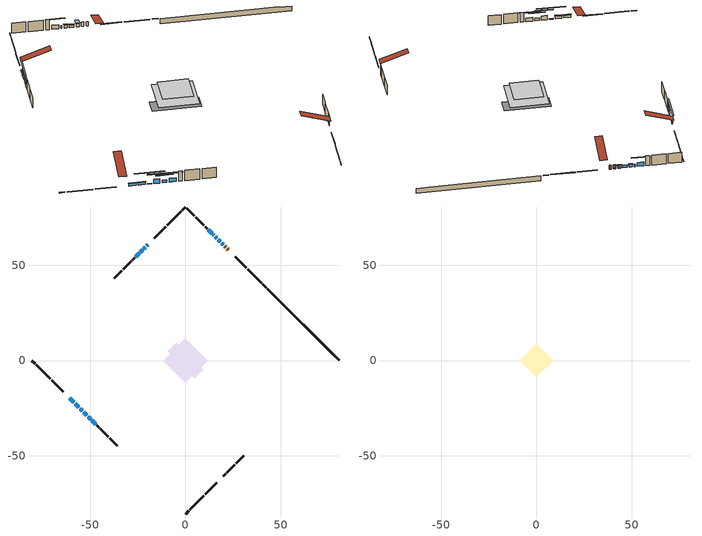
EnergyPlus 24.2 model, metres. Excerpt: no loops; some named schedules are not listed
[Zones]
conditioned space
 floor outside (Floor1 construction): -3.34,0 0,3.34 3.34,0 0,-3.34 z0.22
 floor adiabatic (AdiabaticFloorConstruction): -11.69,0 0,11.69 11.69,0 0,-11.69 z2.66
 floor foundation (Slab1 construction): -9.38,4.78 -4.78,9.38 9.38,-4.78 4.78,-9.38 z-2.16
 wall outside (RimJoist1 construction): 0,-80.46 1.68,-78.78 / -80.46,0 -78.78,-1.68 / 0,80.46 -1.68,78.78 / 42.3,38.16 40.62,39.84 z0.22:0.52
 wall outside (RimJoist2 construction): 2.34,-78.12 9.67,-70.79 / -78.12,-2.34 -70.79,-9.67 / -2.34,78.12 -9.67,70.79 / 39.96,40.49 32.63,47.83 z0.22:0.52
 wall outside (RimJoist3 construction): 10.33,-70.13 16.34,-64.12 / -70.13,-10.33 -64.12,-16.34 / -10.33,70.13 -16.34,64.12 / 31.97,48.49 25.96,54.49 z0.22:0.52
 wall outside (AdiabaticWallConstruction 1): 22.4,58.05 21.83,58.63 / 21.17,59.28 20.44,60.01 z0.22:2.25
 wall outside (AdiabaticWallConstruction): 19.79,60.67 19,61.46 z0.22:1.85; 18.34,62.11 17.05,63.41 / -20.98,59.47 -21.85,58.61 / -60.56,-19.89 -58.51,-21.94 / -57.86,-22.6 -55.92,-24.54 / 14.87,65.58 14.62,65.84 / -51.07,-29.38 -49.78,-30.68 z0.22:1.44; 16.39,64.06 15.53,64.93 z0.22:1.69; -19.89,60.56 -20.33,60.13 z0.22:1.14; -22.5,57.95 -23.65,56.8 / -55.26,-25.2 -54.11,-26.35 z0.22:0.53; 13.96,66.49 12.02,68.43 z0.22:2.2; -24.31,56.15 -26.03,54.42 / -49.12,-31.33 -47.07,-33.38 z0.22:2.05; -53.45,-27 -51.73,-28.73 z0.22:2.3
 wall outside (Wall1 construction): 19.9,-60.56 20.99,-59.47 / -46.42,-34.04 -45.33,-35.13 / -26.69,53.76 -27.78,52.67 / 11.37,69.09 10.28,70.18 z0.22:5.1
 wall outside (Wall2 construction): 21.64,-58.81 25.94,-54.52 / -44.67,-35.79 -40.37,-40.08 / -28.44,52.02 -32.73,47.72 / 9.62,70.84 5.32,75.13 z0.22:5.1
 wall outside (Wall3 construction): 26.59,-53.86 30.6,-49.85 / -39.72,-40.74 -35.71,-44.75 / -33.39,47.06 -37.4,43.06 / 4.67,75.79 0.66,79.8 z0.22:5.1
 wall foundation (FoundationWall1 construction): 42.95,37.5,-2.16 42.95,37.5,0.22 76.71,3.75,0.22 76.71,3.75,0.03 80.46,0,0.03 80.46,0,-2.16
 window (WindowConstruction 11): 19.79,60.67 19,61.46 z0.22:1.84
 window (WindowConstruction 5): 18.34,62.11 17.05,63.41 z0.22:1.44
 window (WindowConstruction 6): 16.39,64.06 15.53,64.93 z0.22:1.69
 window (WindowConstruction 7): -19.9,60.56 -20.33,60.13 z0.22:1.13
 window (WindowConstruction 8): -20.98,59.47 -21.85,58.61 z0.22:1.44
 window (WindowConstruction 9): -60.56,-19.9 -58.51,-21.94 z0.22:1.44
 window (WindowConstruction 10): -57.86,-22.6 -55.92,-24.54 z0.22:1.44
 window (WindowConstruction 13): -22.5,57.95 -23.65,56.8 z0.22:0.52
 window (WindowConstruction 14): -55.26,-25.2 -54.11,-26.35 z0.22:0.52
 window (WindowConstruction 12): 14.87,65.58 14.62,65.84 z0.22:1.44
 window (WindowConstruction): 13.96,66.49 12.02,68.43 z0.22:2.2
 window (WindowConstruction 1): -24.31,56.15 -26.03,54.42 z0.22:2.05
 window (WindowConstruction 2): -53.45,-27 -51.73,-28.73 z0.22:2.3
 window (WindowConstruction 3): -51.07,-29.39 -49.78,-30.68 z0.22:1.44
 window (WindowConstruction 4): -49.12,-31.34 -47.07,-33.38 z0.22:2.05
 door (Door): 22.4,58.05 21.83,58.62 z0.22:2.25
 door (Door 1): 21.17,59.28 20.44,60.01 z0.22:2.25
 ceiling adiabatic (AdiabaticFloorConstruction): 0,-11.69 11.69,0 0,11.69 -11.69,0 z2.66
attic - vented
 floor to conditioned space (Floor2 construction Reversed): -8.75,0 0,8.75 8.75,0 0,-8.75 z5.1
 roof outside (Roof1 construction): 19.24,-61.22,5.1 10.72,-52.7,9.11 8.47,-54.94,9.11 16.99,-63.46,5.1; -61.22,-19.24,5.1 -52.7,-10.72,9.11 -54.94,-8.47,9.11 -63.46,-16.99,5.1; -19.24,61.22,5.1 -10.72,52.7,9.11 -8.47,54.94,9.11 -16.99,63.46,5.1; 23.06,57.4,5.1 14.54,48.87,9.11 16.78,46.63,9.11 25.3,55.15,5.1
shading: 18.79,61.67 20,60.46 21.29,61.75 20.08,62.96 z2.14; 16.91,63.55 18.48,61.97 18.78,62.26 17.2,63.84 z1.64; 15.39,65.07 16.53,63.92 16.83,64.21 15.68,65.36 z1.89; -20.47,59.99 -19.75,60.7 -20.04,60.99 -20.76,60.28 z1.34; -21.99,58.47 -20.84,59.61 -21.13,59.91 -22.28,58.76 z1.64; -58.37,-22.08 -60.7,-19.75 -60.99,-20.04 -58.66,-22.38 z1.64; -55.77,-24.68 -58,-22.46 -58.29,-22.75 -56.06,-24.97 z1.64; -27.46,53 -18.7,61.76 -18.99,62.05 -27.75,53.29 z5.9; -50.3,-30.15 -59.06,-21.39 -59.35,-21.68 -50.6,-30.44 z5.9; 10.16,70.3 15.83,64.63 16.12,64.92 10.45,70.59 z4.84; -27.9,52.55 -22.44,58.01 -22.73,58.3 -28.19,52.85 z4.69; -49.86,-30.59 -55.32,-25.14 -55.61,-25.43 -50.15,-30.89 z4.94; -47.91,-32.54 -52.94,-27.52 -53.23,-27.81 -48.2,-32.84 z4.08; -45.21,-35.25 -50.99,-29.47 -51.28,-29.76 -45.5,-35.54 z4.69
[Building]
Building 1: Terrain=Suburbs
[Site:Location]
Toronto City Centre_ON: Latitude {deg}=43.63; Longitude {deg}=-79.39; Time Zone {hr}=-5; Elevation {m}=77; Keep Site Location Information=Yes
[Site:GroundTemperature:Shallow]
5.01852, 3.26908, 3.12898, 3.95918, 7.29196, 10.6092, 13.4851, 15.3069, 15.4617, 13.9799, 11.1774, 7.9619
[Site:WaterMainsTemperature]
Calculation Method=Schedule; Temperature Schedule=mains temperature schedule
[Material] Roughness=Rough; Thermal Absorptance=0.9
Name | Thickness {m} | Conductivity {W/m-K} | Density {kg/m3} | Specific Heat {J/kg-K} | Solar Absorptance | Visible Absorptance
asphalt or fiberglass shingles | 0.00635 | 0.162714 | 1121.4 | 1465.45 | 0.4 | 0.4
ceiling loosefill ins | 0.338667 | 0.0480833 | 16.02 | 1046.75 | 0.7 | 0.7
ceiling stud and cavity | 0.1397 | 0.117886 | 65.682 | 1177.47 | 0.7 | 0.7
concrete 4.0 in. | 0.1016 | 1.803125 | 2242.8 | 837.4 | 0.7 | 0.7
concrete 8.0 in. | 0.2032 | 1.803125 | 2242.8 | 837.4 | 0.7 | 0.7
door material | 0.04445 | 0.053851 | 512.64 | 1214.23 | 0.7 | 0.7
exterior vertical ins | 0.0460229 | 0.029427 | 32.04 | 1214.23 | 0.7 | 0.7
floor covering | 0.0127 | 0.0433444 | 54.468 | 1339.84 | 0.6 | 0.6
floor rigid ins; rim joist rigid ins 1 | 0.103632 | 0.029427 | 32.04 | 1214.23 | 0.7 | 0.7
floor rigid ins 1; wall rigid ins 1 | 0.512978 | 0.029427 | 32.04 | 1214.23 | 0.7 | 0.7
floor stud and cavity | 0.1397 | 0.435449 | 92.3553 | 1139.71 | 0.7 | 0.7
floor stud and cavity 1 | 0.1397 | 1.75129 | 37.0049 | 1207.88 | 0.7 | 0.7
furniture material conditioned space 1 | 0.1524 | 0.115458 | 640.8 | 1214.23 | 0.6 | 0.6
gypsum board | 0.0127 | 0.160291 | 801 | 837.4 | 0.6 | 0.6
gypsum board 1 | 0.0127 | 0.160291 | 801 | 837.4 | 0.7 | 0.7
osb sheathing 0.5 in. | 0.0127 | 0.115458 | 512.64 | 1214.23 | 0.7 | 0.7
osb sheathing 0.75 in. | 0.01905 | 0.115458 | 512.64 | 1214.23 | 0.7 | 0.7
osb sheathing 2.0 in. | 0.0508 | 0.115458 | 512.64 | 1214.23 | 0.7 | 0.7
rim joist rigid ins; wall rigid ins | 0.051816 | 0.029427 | 32.04 | 1214.23 | 0.7 | 0.7
rim joist stud and cavity | 0.0508 | 0.0445505 | 125.044 | 1163.47 | 0.6 | 0.6
rim joist stud and cavity 1 | 0.0508 | 0.086486 | 125.044 | 1163.47 | 0.6 | 0.6
rim joist stud and cavity 2 | 0.0508 | 0.0347766 | 125.044 | 1163.47 | 0.6 | 0.6
wall stud and cavity | 0.1397 | 0.360642 | 139.0536 | 1170.24 | 0.7 | 0.7
wall stud and cavity 1 | 0.1397 | 0.07918 | 139.0536 | 1170.24 | 0.7 | 0.7
wall stud and cavity 2 | 0.1397 | 0.0800588 | 139.0536 | 1170.24 | 0.7 | 0.7
wall stud and cavity 3 | 0.0889 | 0.380278 | 52.3479 | 1209.89 | 0.7 | 0.7
wall stud and cavity 4 | 0.0889 | 0.391764 | 83.0341 | 1211.67 | 0.7 | 0.7
wood siding | 0.0254 | 0.102417 | 544.68 | 1172.36 | 0.4 | 0.4
wood siding 1; wood siding 2; wood siding 3 | 0.0254 | 0.102417 | 544.68 | 1172.36 | 0.7 | 0.7
[WindowMaterial:SimpleGlazingSystem]
Name | U-Factor {W/m2-K} | Solar Heat Gain Coefficient
WindowMaterial | 2.94631 | 0.67
WindowMaterial 1 | 2.927009 | 0.63
WindowMaterial 10 | 2.455735 | 0.58
WindowMaterial 11 | 2.75269 | 0.47
WindowMaterial 12 | 2.78903 | 0.32
WindowMaterial 2 | 2.27631 | 0.58
WindowMaterial 3 | 2.94518 | 0.67
WindowMaterial 4 | 2.88499 | 0.53
WindowMaterial 5 | 2.93098 | 0.67
WindowMaterial 6 | 2.87534 | 0.5
WindowMaterial 7 | 2.91622 | 0.6
WindowMaterial 8 | 2.93382 | 0.64
WindowMaterial 9 | 2.91963 | 0.61
[Construction]
AdiabaticFloorConstruction: floor stud and cavity 1, floor rigid ins 1, osb sheathing 0.75 in., floor covering
AdiabaticWallConstruction: wood siding 2, wall rigid ins 1, wall stud and cavity 3, gypsum board
AdiabaticWallConstruction 1: wood siding 3, wall rigid ins 1, wall stud and cavity 3, gypsum board
Door; Door 1: door material
Floor1 construction: floor stud and cavity, floor rigid ins, osb sheathing 0.75 in., floor covering
Floor2 construction Reversed: gypsum board, ceiling stud and cavity, ceiling loosefill ins
FoundationWall1 construction: concrete 8.0 in., gypsum board 1
furniture construction conditioned space 1: furniture material conditioned space 1
PartitionWallConstruction: gypsum board, wall stud and cavity 4, gypsum board
RimJoist1 construction: wood siding 1, rim joist rigid ins, osb sheathing 2.0 in., rim joist stud and cavity
RimJoist2 construction: wood siding 1, rim joist rigid ins 1, osb sheathing 2.0 in., rim joist stud and cavity 1
RimJoist3 construction: wood siding 1, rim joist rigid ins, osb sheathing 2.0 in., rim joist stud and cavity 2
Roof1 construction: asphalt or fiberglass shingles
Slab1 construction: concrete 4.0 in.
Wall1 construction: wood siding, wall rigid ins, osb sheathing 0.5 in., wall stud and cavity, gypsum board
Wall2 construction: wood siding, wall rigid ins, osb sheathing 0.5 in., wall stud and cavity 1, gypsum board
Wall3 construction: wood siding, wall rigid ins, osb sheathing 0.5 in., wall stud and cavity 2, gypsum board
WindowConstruction: WindowMaterial
WindowConstruction 1; WindowConstruction 3: WindowMaterial 1
WindowConstruction 10: WindowMaterial 9
WindowConstruction 11: WindowMaterial 10
WindowConstruction 12: WindowMaterial 11
WindowConstruction 13; WindowConstruction 14: WindowMaterial 12
WindowConstruction 2: WindowMaterial 2
WindowConstruction 4: WindowMaterial 3
WindowConstruction 5: WindowMaterial 4
WindowConstruction 6: WindowMaterial 5
WindowConstruction 7: WindowMaterial 6
WindowConstruction 8: WindowMaterial 7
WindowConstruction 9: WindowMaterial 8
[Zone] Multiplier=1; Part of Total Floor Area=Yes
Name | Volume {m3}
attic - vented | 99.8416
conditioned space | 1095.1
[Space]
Name | Zone | Volume {m3}
attic - vented 1 | attic - vented | 99.8416
conditioned space 1 | conditioned space | 1095.1
[ZoneInfiltration:EffectiveLeakageArea]
infil attic - vented 1: Zone or Space=attic - vented 1; Schedule=Always On Discrete; Effective Air Leakage Area {cm2}=6446.32; Stack Coefficient=0.000279351; Wind Coefficient=1.12926e-05
[ZoneMixing]
whole house fan mix: Zone or Space=attic - vented; Schedule=Always On Continuous; Design Flow Rate Calculation Method=Flow/Zone; Design Flow Rate {m3/s}=0; Source Zone or Space=conditioned space
[SurfaceProperty:ExposedFoundationPerimeter]
Slab1: Exposed Perimeter Calculation Method=TotalExposedPerimeter; Total Exposed Perimeter {m}=53.035
[InternalMass] Zone or ZoneList=conditioned space; Space or SpaceList=conditioned space 1
Name | Construction | Surface Area {m2}
furniture mass conditioned space 1 | furniture construction conditioned space 1 | 170.344
partition wall mass | PartitionWallConstruction | 425.861
[Lights]
interior lighting: Zone or ZoneList or Space or SpaceList=conditioned space 1; Schedule=interior lighting schedule; Design Level Calculation Method=LightingLevel; Lighting Level {W}=343.2; Return Air Fraction=0; Fraction Radiant=0.6; Fraction Visible=0.2; Fraction Replaceable=1
[People]
occupants: Zone or ZoneList or Space or SpaceList=conditioned space 1; Number of People Schedule=occupants schedule; Number of People Calculation Method=People; Number of People=3; Fraction Radiant=0.314171; Sensible Heat Fraction=0.56303; Activity Level Schedule=occupants activity schedule; Carbon Dioxide Generation Rate {m3/s-W}=0; Enable ASHRAE 55 Comfort Warnings=No; Mean Radiant Temperature Calculation Type=EnclosureAveraged
[ElectricEquipment] Zone or ZoneList or Space or SpaceList=conditioned space 1; Design Level Calculation Method=EquipmentLevel
Name | Schedule | Design Level {W} | Fraction Latent | Fraction Radiant | Fraction Lost
clothes dryer | clothes dryer schedule | 140.772 | 0.015 | 0.081 | 0.85
clothes washer | clothes washer schedule | 32.1985 | 0.03 | 0.162 | 0.7
cooking range | cooking range schedule | 215.147 | 0.08 | 0.432 | 0.2
dishwasher | dishwasher schedule | 66.8632 | 0.3 | 0.18 | 0.4
fridge | fridge schedule | 72.9452 | 0 | 0.6 | 0
mech vent bath fan 0 | mech vent bath fan 0 schedule | 50.2 | 0 | 0 | 1
mech vent bath fan 1 | mech vent bath fan 1 schedule | 50.2 | 0 | 0 | 1
mech vent bath fan 2 | mech vent bath fan 2 schedule | 50.2 | 0 | 0 | 1
mech vent bath fan 3 | mech vent bath fan 3 schedule | 50.2 | 0 | 0 | 1
mech vent house fan | mech vent house fan schedule | 0 | 0 | 0 | 1
mech vent house fan cfis | mech vent house fan cfis schedule | 0 | 0 | 0 | 0
mech vent range fan 0 | mech vent range fan 0 schedule | 57 | 0 | 0 | 1
misc plug loads | misc plug loads schedule | 494.7 | 0.045 | 0.513 | 0.1
whole house fan | Always On Discrete | 0 | 0 | 0 | 1
[OtherEquipment] Zone or ZoneList or Space or SpaceList=conditioned space 1; Design Level Calculation Method=EquipmentLevel
Name | Fuel Type | Schedule | Design Level {W} | Fraction Latent | Fraction Radiant | Fraction Lost
clothes dryer 1 | Electricity | clothes dryer schedule | 0 | 0.015 | 0.081 | 0.85
cooking range 1 | Electricity | cooking range schedule | 0 | 0.08 | 0.432 | 0.2
general water use latent | None | general water use schedule | 62.594 | 1 | 0 | 0
general water use sensible | None | general water use schedule | -61.6891 | 0 | 0.6 | 0
mech vent house fan latent load | None | Always On Discrete | 0 | 1 | 0 | 0
mech vent house fan sensible load | None | Always On Discrete | 0 | 0 | 0 | 0
water heater energy adjustment1 | NaturalGas | Always On Discrete | 0.01 | 0 | 0 | 1
[ZoneInfiltration:DesignFlowRate] Zone or ZoneList or Space or SpaceList=conditioned space 1; Schedule=Always On Discrete; Design Flow Rate Calculation Method=Flow/Zone; Design Flow Rate {m3/s}=0
infil flow; natural vent flow; whole house fan flow
[Foundation:Kiva]
Foundation Kiva 1: Initial Indoor Air Temperature {C}=18; Wall Height Above Grade {m}=0.220005; Wall Depth Below Slab {m}=0.2032; Custom Block Material Name 1=exterior vertical ins; Custom Block Depth 1 {m}=2.38; Custom Block X Position 1 {m}=0.2159; Custom Block Z Position 1 {m}=0
[Foundation:Kiva:Settings]
Soil Conductivity {W/m-K}=0.849921; Soil Density {kg/m3}=1842.3; Soil Specific Heat {J/kg-K}=418.7; Ground Solar Absorptivity=0.9; Ground Thermal Absorptivity=0.9; Ground Surface Roughness {m}=0.03; Far-Field Width {m}=40; Deep-Ground Boundary Condition=ZeroFlux; Deep-Ground Depth {m}=40; Minimum Cell Dimension {m}=0.2; Maximum Cell Growth Coefficient=3; Simulation Timestep=Timestep
[Exterior:Lights]
exterior lighting: Schedule=exterior lighting schedule; Design Level {W}=75.6
[Schedule:Constant]
Name | Hourly Value
Always On Continuous; mech vent house fan schedule; mech vent house fan cfis schedule; Always On Discrete | 1
occupants activity schedule | 117.228
fridge schedule | 0
[Schedule:Week:Daily]
interior lighting schedule Week Rule - Jan1-Jan27: interior lighting schedule day, interior lighting schedule day, interior lighting schedule day, interior lighting schedule day, interior lighting schedule day, interior lighting schedule day, interior lighting schedule day, interior lighting schedule default day, interior lighting schedule default day, interior lighting schedule default day, interior lighting schedule default day, interior lighting schedule default day
interior lighting schedule Week Rule - Jan28-Feb3: interior lighting schedule day, interior lighting schedule day, interior lighting schedule day, interior lighting schedule day, interior lighting schedule day 1, interior lighting schedule day 1, interior lighting schedule day 1, interior lighting schedule default day, interior lighting schedule default day, interior lighting schedule default day, interior lighting schedule default day, interior lighting schedule default day
interior lighting schedule Week Rule - Feb4-Feb24: interior lighting schedule day 1, interior lighting schedule day 1, interior lighting schedule day 1, interior lighting schedule day 1, interior lighting schedule day 1, interior lighting schedule day 1, interior lighting schedule day 1, interior lighting schedule default day, interior lighting schedule default day, interior lighting schedule default day, interior lighting schedule default day, interior lighting schedule default day
interior lighting schedule Week Rule - Feb25-Mar3: interior lighting schedule day 1, interior lighting schedule day 1, interior lighting schedule day 1, interior lighting schedule day 1, interior lighting schedule day 2, interior lighting schedule day 2, interior lighting schedule day 2, interior lighting schedule default day, interior lighting schedule default day, interior lighting schedule default day, interior lighting schedule default day, interior lighting schedule default day
interior lighting schedule Week Rule - Mar4-Mar31: interior lighting schedule day 2, interior lighting schedule day 2, interior lighting schedule day 2, interior lighting schedule day 2, interior lighting schedule day 2, interior lighting schedule day 2, interior lighting schedule day 2, interior lighting schedule default day, interior lighting schedule default day, interior lighting schedule default day, interior lighting schedule default day, interior lighting schedule default day
interior lighting schedule Week Rule - Apr1-Apr28: interior lighting schedule day 3, interior lighting schedule day 3, interior lighting schedule day 3, interior lighting schedule day 3, interior lighting schedule day 3, interior lighting schedule day 3, interior lighting schedule day 3, interior lighting schedule default day, interior lighting schedule default day, interior lighting schedule default day, interior lighting schedule default day, interior lighting schedule default day
interior lighting schedule Week Rule - Apr29-May5: interior lighting schedule day 3, interior lighting schedule day 3, interior lighting schedule day 4, interior lighting schedule day 4, interior lighting schedule day 4, interior lighting schedule day 4, interior lighting schedule day 4, interior lighting schedule default day, interior lighting schedule default day, interior lighting schedule default day, interior lighting schedule default day, interior lighting schedule default day
interior lighting schedule Week Rule - May6-May26: interior lighting schedule day 4, interior lighting schedule day 4, interior lighting schedule day 4, interior lighting schedule day 4, interior lighting schedule day 4, interior lighting schedule day 4, interior lighting schedule day 4, interior lighting schedule default day, interior lighting schedule default day, interior lighting schedule default day, interior lighting schedule default day, interior lighting schedule default day
interior lighting schedule Week Rule - May27-Jun2: interior lighting schedule day 4, interior lighting schedule day 4, interior lighting schedule day 4, interior lighting schedule day 4, interior lighting schedule day 4, interior lighting schedule day 5, interior lighting schedule day 5, interior lighting schedule default day, interior lighting schedule default day, interior lighting schedule default day, interior lighting schedule default day, interior lighting schedule default day
interior lighting schedule Week Rule - Jun3-Jun30: interior lighting schedule day 5, interior lighting schedule day 5, interior lighting schedule day 5, interior lighting schedule day 5, interior lighting schedule day 5, interior lighting schedule day 5, interior lighting schedule day 5, interior lighting schedule default day, interior lighting schedule default day, interior lighting schedule default day, interior lighting schedule default day, interior lighting schedule default day
interior lighting schedule Week Rule - Jul1-Jul28: interior lighting schedule day 6, interior lighting schedule day 6, interior lighting schedule day 6, interior lighting schedule day 6, interior lighting schedule day 6, interior lighting schedule day 6, interior lighting schedule day 6, interior lighting schedule default day, interior lighting schedule default day, interior lighting schedule default day, interior lighting schedule default day, interior lighting schedule default day
interior lighting schedule Week Rule - Jul29-Aug4: interior lighting schedule day 6, interior lighting schedule day 6, interior lighting schedule day 6, interior lighting schedule day 7, interior lighting schedule day 7, interior lighting schedule day 7, interior lighting schedule day 7, interior lighting schedule default day, interior lighting schedule default day, interior lighting schedule default day, interior lighting schedule default day, interior lighting schedule default day
interior lighting schedule Week Rule - Aug5-Aug25: interior lighting schedule day 7, interior lighting schedule day 7, interior lighting schedule day 7, interior lighting schedule day 7, interior lighting schedule day 7, interior lighting schedule day 7, interior lighting schedule day 7, interior lighting schedule default day, interior lighting schedule default day, interior lighting schedule default day, interior lighting schedule default day, interior lighting schedule default day
interior lighting schedule Week Rule - Aug26-Sep1: interior lighting schedule day 7, interior lighting schedule day 7, interior lighting schedule day 7, interior lighting schedule day 7, interior lighting schedule day 7, interior lighting schedule day 7, interior lighting schedule day 8, interior lighting schedule default day, interior lighting schedule default day, interior lighting schedule default day, interior lighting schedule default day, interior lighting schedule default day
interior lighting schedule Week Rule - Sep2-Sep29: interior lighting schedule day 8, interior lighting schedule day 8, interior lighting schedule day 8, interior lighting schedule day 8, interior lighting schedule day 8, interior lighting schedule day 8, interior lighting schedule day 8, interior lighting schedule default day, interior lighting schedule default day, interior lighting schedule default day, interior lighting schedule default day, interior lighting schedule default day
interior lighting schedule Week Rule - Sep30-Oct6: interior lighting schedule day 8, interior lighting schedule day 9, interior lighting schedule day 9, interior lighting schedule day 9, interior lighting schedule day 9, interior lighting schedule day 9, interior lighting schedule day 9, interior lighting schedule default day, interior lighting schedule default day, interior lighting schedule default day, interior lighting schedule default day, interior lighting schedule default day
interior lighting schedule Week Rule - Oct7-Oct27: interior lighting schedule day 9, interior lighting schedule day 9, interior lighting schedule day 9, interior lighting schedule day 9, interior lighting schedule day 9, interior lighting schedule day 9, interior lighting schedule day 9, interior lighting schedule default day, interior lighting schedule default day, interior lighting schedule default day, interior lighting schedule default day, interior lighting schedule default day
interior lighting schedule Week Rule - Oct28-Nov3: interior lighting schedule day 9, interior lighting schedule day 9, interior lighting schedule day 9, interior lighting schedule day 9, interior lighting schedule day 10, interior lighting schedule day 10, interior lighting schedule day 10, interior lighting schedule default day, interior lighting schedule default day, interior lighting schedule default day, interior lighting schedule default day, interior lighting schedule default day
interior lighting schedule Week Rule - Nov4-Nov24: interior lighting schedule day 10, interior lighting schedule day 10, interior lighting schedule day 10, interior lighting schedule day 10, interior lighting schedule day 10, interior lighting schedule day 10, interior lighting schedule day 10, interior lighting schedule default day, interior lighting schedule default day, interior lighting schedule default day, interior lighting schedule default day, interior lighting schedule default day
interior lighting schedule Week Rule - Nov25-Dec1: interior lighting schedule day 10, interior lighting schedule day 10, interior lighting schedule day 10, interior lighting schedule day 10, interior lighting schedule day 10, interior lighting schedule day 10, interior lighting schedule day 11, interior lighting schedule default day, interior lighting schedule default day, interior lighting schedule default day, interior lighting schedule default day, interior lighting schedule default day
interior lighting schedule Week Rule - Dec2-Dec31: interior lighting schedule day 11, interior lighting schedule day 11, interior lighting schedule day 11, interior lighting schedule day 11, interior lighting schedule day 11, interior lighting schedule day 11, interior lighting schedule day 11, interior lighting schedule default day, interior lighting schedule default day, interior lighting schedule default day, interior lighting schedule default day, interior lighting schedule default day
occupants schedule Week Rule - Jan1-Dec31: occupants schedule day, occupants schedule day, occupants schedule day, occupants schedule day, occupants schedule day, occupants schedule day, occupants schedule day, occupants schedule default day, occupants schedule default day, occupants schedule default day, occupants schedule default day, occupants schedule default day
clothes dryer schedule Week Rule - Jan1-Dec31: clothes dryer schedule day, clothes dryer schedule day, clothes dryer schedule day, clothes dryer schedule day, clothes dryer schedule day, clothes dryer schedule day, clothes dryer schedule day, clothes dryer schedule default day, clothes dryer schedule default day, clothes dryer schedule default day, clothes dryer schedule default day, clothes dryer schedule default day
clothes washer schedule Week Rule - Jan1-Dec31: clothes washer schedule day, clothes washer schedule day, clothes washer schedule day, clothes washer schedule day, clothes washer schedule day, clothes washer schedule day, clothes washer schedule day, clothes washer schedule default day, clothes washer schedule default day, clothes washer schedule default day, clothes washer schedule default day, clothes washer schedule default day
cooking range schedule Week Rule - Jan1-Dec31: cooking range schedule day, cooking range schedule day, cooking range schedule day, cooking range schedule day, cooking range schedule day, cooking range schedule day, cooking range schedule day, cooking range schedule default day, cooking range schedule default day, cooking range schedule default day, cooking range schedule default day, cooking range schedule default day
dishwasher schedule Week Rule - Jan1-Dec31: dishwasher schedule day, dishwasher schedule day, dishwasher schedule day, dishwasher schedule day, dishwasher schedule day, dishwasher schedule day, dishwasher schedule day, dishwasher schedule default day, dishwasher schedule default day, dishwasher schedule default day, dishwasher schedule default day, dishwasher schedule default day
mech vent bath fan 0 schedule Week Rule - Jan1-Dec31: mech vent bath fan 0 schedule day, mech vent bath fan 0 schedule day, mech vent bath fan 0 schedule day, mech vent bath fan 0 schedule day, mech vent bath fan 0 schedule day, mech vent bath fan 0 schedule day, mech vent bath fan 0 schedule day, mech vent bath fan 0 schedule default day, mech vent bath fan 0 schedule default day, mech vent bath fan 0 schedule default day, mech vent bath fan 0 schedule default day, mech vent bath fan 0 schedule default day
mech vent bath fan 1 schedule Week Rule - Jan1-Dec31: mech vent bath fan 1 schedule day, mech vent bath fan 1 schedule day, mech vent bath fan 1 schedule day, mech vent bath fan 1 schedule day, mech vent bath fan 1 schedule day, mech vent bath fan 1 schedule day, mech vent bath fan 1 schedule day, mech vent bath fan 1 schedule default day, mech vent bath fan 1 schedule default day, mech vent bath fan 1 schedule default day, mech vent bath fan 1 schedule default day, mech vent bath fan 1 schedule default day
mech vent bath fan 2 schedule Week Rule - Jan1-Dec31: mech vent bath fan 2 schedule day, mech vent bath fan 2 schedule day, mech vent bath fan 2 schedule day, mech vent bath fan 2 schedule day, mech vent bath fan 2 schedule day, mech vent bath fan 2 schedule day, mech vent bath fan 2 schedule day, mech vent bath fan 2 schedule default day, mech vent bath fan 2 schedule default day, mech vent bath fan 2 schedule default day, mech vent bath fan 2 schedule default day, mech vent bath fan 2 schedule default day
mech vent bath fan 3 schedule Week Rule - Jan1-Dec31: mech vent bath fan 3 schedule day, mech vent bath fan 3 schedule day, mech vent bath fan 3 schedule day, mech vent bath fan 3 schedule day, mech vent bath fan 3 schedule day, mech vent bath fan 3 schedule day, mech vent bath fan 3 schedule day, mech vent bath fan 3 schedule default day, mech vent bath fan 3 schedule default day, mech vent bath fan 3 schedule default day, mech vent bath fan 3 schedule default day, mech vent bath fan 3 schedule default day
mech vent range fan 0 schedule Week Rule - Jan1-Dec31: mech vent range fan 0 schedule day, mech vent range fan 0 schedule day, mech vent range fan 0 schedule day, mech vent range fan 0 schedule day, mech vent range fan 0 schedule day, mech vent range fan 0 schedule day, mech vent range fan 0 schedule day, mech vent range fan 0 schedule default day, mech vent range fan 0 schedule default day, mech vent range fan 0 schedule default day, mech vent range fan 0 schedule default day, mech vent range fan 0 schedule default day
misc plug loads schedule Week Rule - Jan1-Dec31: misc plug loads schedule day, misc plug loads schedule day, misc plug loads schedule day, misc plug loads schedule day, misc plug loads schedule day, misc plug loads schedule day, misc plug loads schedule day, misc plug loads schedule default day, misc plug loads schedule default day, misc plug loads schedule default day, misc plug loads schedule default day, misc plug loads schedule default day
general water use schedule Week Rule - Jan1-Dec31: general water use schedule day, general water use schedule day, general water use schedule day, general water use schedule day, general water use schedule day, general water use schedule day, general water use schedule day, general water use schedule default day, general water use schedule default day, general water use schedule default day, general water use schedule default day, general water use schedule default day
exterior lighting schedule Week Rule - Jan1-Jan27: exterior lighting schedule day, exterior lighting schedule day, exterior lighting schedule day, exterior lighting schedule day, exterior lighting schedule day, exterior lighting schedule day, exterior lighting schedule day, exterior lighting schedule default day, exterior lighting schedule default day, exterior lighting schedule default day, exterior lighting schedule default day, exterior lighting schedule default day
exterior lighting schedule Week Rule - Jan28-Feb3: exterior lighting schedule day, exterior lighting schedule day, exterior lighting schedule day, exterior lighting schedule day, exterior lighting schedule day 1, exterior lighting schedule day 1, exterior lighting schedule day 1, exterior lighting schedule default day, exterior lighting schedule default day, exterior lighting schedule default day, exterior lighting schedule default day, exterior lighting schedule default day
exterior lighting schedule Week Rule - Feb4-Feb24: exterior lighting schedule day 1, exterior lighting schedule day 1, exterior lighting schedule day 1, exterior lighting schedule day 1, exterior lighting schedule day 1, exterior lighting schedule day 1, exterior lighting schedule day 1, exterior lighting schedule default day, exterior lighting schedule default day, exterior lighting schedule default day, exterior lighting schedule default day, exterior lighting schedule default day
exterior lighting schedule Week Rule - Feb25-Mar3: exterior lighting schedule day 1, exterior lighting schedule day 1, exterior lighting schedule day 1, exterior lighting schedule day 1, exterior lighting schedule day 2, exterior lighting schedule day 2, exterior lighting schedule day 2, exterior lighting schedule default day, exterior lighting schedule default day, exterior lighting schedule default day, exterior lighting schedule default day, exterior lighting schedule default day
exterior lighting schedule Week Rule - Mar4-Mar31: exterior lighting schedule day 2, exterior lighting schedule day 2, exterior lighting schedule day 2, exterior lighting schedule day 2, exterior lighting schedule day 2, exterior lighting schedule day 2, exterior lighting schedule day 2, exterior lighting schedule default day, exterior lighting schedule default day, exterior lighting schedule default day, exterior lighting schedule default day, exterior lighting schedule default day
exterior lighting schedule Week Rule - Apr1-Apr28: exterior lighting schedule day 3, exterior lighting schedule day 3, exterior lighting schedule day 3, exterior lighting schedule day 3, exterior lighting schedule day 3, exterior lighting schedule day 3, exterior lighting schedule day 3, exterior lighting schedule default day, exterior lighting schedule default day, exterior lighting schedule default day, exterior lighting schedule default day, exterior lighting schedule default day
exterior lighting schedule Week Rule - Apr29-May5: exterior lighting schedule day 3, exterior lighting schedule day 3, exterior lighting schedule day 4, exterior lighting schedule day 4, exterior lighting schedule day 4, exterior lighting schedule day 4, exterior lighting schedule day 4, exterior lighting schedule default day, exterior lighting schedule default day, exterior lighting schedule default day, exterior lighting schedule default day, exterior lighting schedule default day
exterior lighting schedule Week Rule - May6-May26: exterior lighting schedule day 4, exterior lighting schedule day 4, exterior lighting schedule day 4, exterior lighting schedule day 4, exterior lighting schedule day 4, exterior lighting schedule day 4, exterior lighting schedule day 4, exterior lighting schedule default day, exterior lighting schedule default day, exterior lighting schedule default day, exterior lighting schedule default day, exterior lighting schedule default day
[Schedule:Year]
interior lighting schedule: interior lighting schedule Week Rule - Jan1-Jan27, 1, 1, 1, 27, interior lighting schedule Week Rule - Jan28-Feb3, 1, 28, 2, 3, interior lighting schedule Week Rule - Feb4-Feb24, 2, 4, 2, 24, interior lighting schedule Week Rule - Feb25-Mar3, 2, 25, 3, 3, interior lighting schedule Week Rule - Mar4-Mar31, 3, 4, 3, 31, interior lighting schedule Week Rule - Apr1-Apr28, 4, 1, 4, 28, interior lighting schedule Week Rule - Apr29-May5, 4, 29, 5, 5, interior lighting schedule Week Rule - May6-May26, 5, 6, 5, 26, interior lighting schedule Week Rule - May27-Jun2, 5, 27, 6, 2, interior lighting schedule Week Rule - Jun3-Jun30, 6, 3, 6, 30, interior lighting schedule Week Rule - Jul1-Jul28, 7, 1, 7, 28, interior lighting schedule Week Rule - Jul29-Aug4, 7, 29, 8, 4, interior lighting schedule Week Rule - Aug5-Aug25, 8, 5, 8, 25, interior lighting schedule Week Rule - Aug26-Sep1, 8, 26, 9, 1, interior lighting schedule Week Rule - Sep2-Sep29, 9, 2, 9, 29, interior lighting schedule Week Rule - Sep30-Oct6, 9, 30, 10, 6, interior lighting schedule Week Rule - Oct7-Oct27, 10, 7, 10, 27, interior lighting schedule Week Rule - Oct28-Nov3, 10, 28, 11, 3, interior lighting schedule Week Rule - Nov4-Nov24, 11, 4, 11, 24, interior lighting schedule Week Rule - Nov25-Dec1, 11, 25, 12, 1, interior lighting schedule Week Rule - Dec2-Dec31, 12, 2, 12, 31
occupants schedule: occupants schedule Week Rule - Jan1-Dec31, 1, 1, 12, 31
clothes dryer schedule: clothes dryer schedule Week Rule - Jan1-Dec31, 1, 1, 12, 31
clothes washer schedule: clothes washer schedule Week Rule - Jan1-Dec31, 1, 1, 12, 31
cooking range schedule: cooking range schedule Week Rule - Jan1-Dec31, 1, 1, 12, 31
dishwasher schedule: dishwasher schedule Week Rule - Jan1-Dec31, 1, 1, 12, 31
mech vent bath fan 0 schedule: mech vent bath fan 0 schedule Week Rule - Jan1-Dec31, 1, 1, 12, 31
mech vent bath fan 1 schedule: mech vent bath fan 1 schedule Week Rule - Jan1-Dec31, 1, 1, 12, 31
mech vent bath fan 2 schedule: mech vent bath fan 2 schedule Week Rule - Jan1-Dec31, 1, 1, 12, 31
mech vent bath fan 3 schedule: mech vent bath fan 3 schedule Week Rule - Jan1-Dec31, 1, 1, 12, 31
mech vent range fan 0 schedule: mech vent range fan 0 schedule Week Rule - Jan1-Dec31, 1, 1, 12, 31
misc plug loads schedule: misc plug loads schedule Week Rule - Jan1-Dec31, 1, 1, 12, 31
general water use schedule: general water use schedule Week Rule - Jan1-Dec31, 1, 1, 12, 31
exterior lighting schedule: exterior lighting schedule Week Rule - Jan1-Jan27, 1, 1, 1, 27, exterior lighting schedule Week Rule - Jan28-Feb3, 1, 28, 2, 3, exterior lighting schedule Week Rule - Feb4-Feb24, 2, 4, 2, 24, exterior lighting schedule Week Rule - Feb25-Mar3, 2, 25, 3, 3, exterior lighting schedule Week Rule - Mar4-Mar31, 3, 4, 3, 31, exterior lighting schedule Week Rule - Apr1-Apr28, 4, 1, 4, 28, exterior lighting schedule Week Rule - Apr29-May5, 4, 29, 5, 5, exterior lighting schedule Week Rule - May6-May26, 5, 6, 5, 26, exterior lighting schedule Week Rule - May27-Jun2, 5, 27, 6, 2, exterior lighting schedule Week Rule - Jun3-Jun30, 6, 3, 6, 30, exterior lighting schedule Week Rule - Jul1-Jul28, 7, 1, 7, 28, exterior lighting schedule Week Rule - Jul29-Aug4, 7, 29, 8, 4, exterior lighting schedule Week Rule - Aug5-Aug25, 8, 5, 8, 25, exterior lighting schedule Week Rule - Aug26-Sep1, 8, 26, 9, 1, exterior lighting schedule Week Rule - Sep2-Sep29, 9, 2, 9, 29, exterior lighting schedule Week Rule - Sep30-Oct6, 9, 30, 10, 6, exterior lighting schedule Week Rule - Oct7-Oct27, 10, 7, 10, 27, exterior lighting schedule Week Rule - Oct28-Nov3, 10, 28, 11, 3, exterior lighting schedule Week Rule - Nov4-Nov24, 11, 4, 11, 24, exterior lighting schedule Week Rule - Nov25-Dec1, 11, 25, 12, 1, exterior lighting schedule Week Rule - Dec2-Dec31, 12, 2, 12, 31
[Schedule:Compact]
mains temperature schedule: Through: 01/01, For: AllDays, Until: 24:00, 8.80333, Through: 01/02, For: AllDays, Until: 24:00, 8.74333, Through: 01/03, For: AllDays, Until: 24:00, 8.68389, Through: 01/04, For: AllDays, Until: 24:00, 8.62611, Through: 01/05, For: AllDays, Until: 24:00, 8.56944, Through: 01/06, For: AllDays, Until: 24:00, 8.51389, Through: 01/07, For: AllDays, Until: 24:00, 8.45944, Through: 01/08, For: AllDays, Until: 24:00, 8.40611, Through: 01/09, For: AllDays, Until: 24:00, 8.35389, Through: 01/10, For: AllDays, Until: 24:00, 8.30278, Through: 01/11, For: AllDays, Until: 24:00, 8.25333, Through: 01/12, For: AllDays, Until: 24:00, 8.205, Through: 01/13, For: AllDays, Until: 24:00, 8.15778, Through: 01/14, For: AllDays, Until: 24:00, 8.11222, Through: 01/15, For: AllDays, Until: 24:00, 8.06778, Through: 01/16, For: AllDays, Until: 24:00, 8.02444, Through: 01/17, For: AllDays, Until: 24:00, 7.98222, Through: 01/18, For: AllDays, Until: 24:00, 7.94167, Through: 01/19, For: AllDays, Until: 24:00, 7.90222, Through: 01/20, For: AllDays, Until: 24:00, 7.86444, Through: 01/21, For: AllDays, Until: 24:00, 7.82778, Through: 01/22, For: AllDays, Until: 24:00, 7.79278, Through: 01/23, For: AllDays, Until: 24:00, 7.75889, Through: 01/24, For: AllDays, Until: 24:00, 7.72667, Through: 01/25, For: AllDays, Until: 24:00, 7.69556, Through: 01/26, For: AllDays, Until: 24:00, 7.66611, Through: 01/27, For: AllDays, Until: 24:00, 7.63778, Through: 01/28, For: AllDays, Until: 24:00, 7.61111, Through: 01/29, For: AllDays, Until: 24:00, 7.58556, Through: 01/30, For: AllDays, Until: 24:00, 7.56167, Through: 01/31, For: AllDays, Until: 24:00, 7.53944, Through: 02/01, For: AllDays, Until: 24:00, 7.51833, Through: 02/02, For: AllDays, Until: 24:00, 7.49889, Through: 02/03, For: AllDays, Until: 24:00, 7.48111, Through: 02/04, For: AllDays, Until: 24:00, 7.46444, Through: 02/05, For: AllDays, Until: 24:00, 7.44944, Through: 02/06, For: AllDays, Until: 24:00, 7.43556, Through: 02/07, For: AllDays, Until: 24:00, 7.42333, Through: 02/08, For: AllDays, Until: 24:00, 7.41278, Through: 02/09, For: AllDays, Until: 24:00, 7.40389, Through: 02/10, For: AllDays, Until: 24:00, 7.39611, Through: 02/11, For: AllDays, Until: 24:00, 7.39, Through: 02/12, For: AllDays, Until: 24:00, 7.38556, Through: 02/13, For: AllDays, Until: 24:00, 7.38222, Through: 02/14, For: AllDays, Until: 24:00, 7.38056, Through: 02/15, For: AllDays, Until: 24:00, 7.38056, Through: 02/16, For: AllDays, Until: 24:00, 7.38222, Through: 02/17, For: AllDays, Until: 24:00, 7.385, Through: 02/18, For: AllDays, Until: 24:00, 7.38944, Through: 02/19, For: AllDays, Until: 24:00, 7.395, Through: 02/20, For: AllDays, Until: 24:00, 7.40278, Through: 02/21, For: AllDays, Until: 24:00, 7.41167, Through: 02/22, For: AllDays, Until: 24:00, 7.42222, Through: 02/23, For: AllDays, Until: 24:00, 7.43389, Through: 02/24, For: AllDays, Until: 24:00, 7.44722, Through: 02/25, For: AllDays, Until: 24:00, 7.46222, Through: 02/26, For: AllDays, Until: 24:00, 7.47833, Through: 02/27, For: AllDays, Until: 24:00, 7.49611, Through: 02/28, For: AllDays, Until: 24:00, 7.51556, Through: 03/01, For: AllDays, Until: 24:00, 7.53667, Through: 03/02, For: AllDays, Until: 24:00, 7.55889, Through: 03/03, For: AllDays, Until: 24:00, 7.58222, Through: 03/04, For: AllDays, Until: 24:00, 7.60722, Through: 03/05, For: AllDays, Until: 24:00, 7.63389, Through: 03/06, For: AllDays, Until: 24:00, 7.66222, Through: 03/07, For: AllDays, Until: 24:00, 7.69111, Through: 03/08, For: AllDays, Until: 24:00, 7.72222, Through: 03/09, For: AllDays, Until: 24:00, 7.75444, Through: 03/10, For: AllDays, Until: 24:00, 7.78778, Through: 03/11, For: AllDays, Until: 24:00, 7.82278, Through: 03/12, For: AllDays, Until: 24:00, 7.85944, Through: 03/13, For: AllDays, Until: 24:00, 7.89722, Through: 03/14, For: AllDays, Until: 24:00, 7.93611, Through: 03/15, For: AllDays, Until: 24:00, 7.97667, Through: 03/16, For: AllDays, Until: 24:00, 8.01833, Through: 03/17, For: AllDays, Until: 24:00, 8.06167, Through: 03/18, For: AllDays, Until: 24:00, 8.10611, Through: 03/19, For: AllDays, Until: 24:00, 8.15167, Through: 03/20, For: AllDays, Until: 24:00, 8.19833, Through: 03/21, For: AllDays, Until: 24:00, 8.24667, Through: 03/22, For: AllDays, Until: 24:00, 8.29611, Through: 03/23, For: AllDays, Until: 24:00, 8.34667, Through: 03/24, For: AllDays, Until: 24:00, 8.39889, Through: 03/25, For: AllDays, Until: 24:00, 8.45167, Through: 03/26, For: AllDays, Until: 24:00, 8.50611, Through: 03/27, For: AllDays, Until: 24:00, 8.56167, Through: 03/28, For: AllDays, Until: 24:00, 8.61833, Through: 03/29, For: AllDays, Until: 24:00, 8.67611, Through: 03/30, For: AllDays, Until: 24:00, 8.735, Through: 03/31, For: AllDays, Until: 24:00, 8.795, Through: 04/01, For: AllDays, Until: 24:00, 8.85611, Through: 04/02, For: AllDays, Until: 24:00, 8.91833, Through: 04/03, For: AllDays, Until: 24:00, 8.98167, Through: 04/04, For: AllDays, Until: 24:00, 9.04556, Through: 04/05, For: AllDays, Until: 24:00, 9.11111, Through: 04/06, For: AllDays, Until: 24:00, 9.17722, Through: 04/07, For: AllDays, Until: 24:00, 9.24444, Through: 04/08, For: AllDays, Until: 24:00, 9.31222, Through: 04/09, For: AllDays, Until: 24:00, 9.38167, Through: 04/10, For: AllDays, Until: 24:00, 9.45167, Through: 04/11, For: AllDays, Until: 24:00, 9.52222, Through: 04/12, For: AllDays, Until: 24:00, 9.59444, Through: 04/13, For: AllDays, Until: 24:00, 9.66667, Through: 04/14, For: AllDays, Until: 24:00, 9.74, Through: 04/15, For: AllDays, Until: 24:00, 9.81444, Through: 04/16, For: AllDays, Until: 24:00, 9.88944, Through: 04/17, For: AllDays, Until: 24:00, 9.96556, Through: 04/18, For: AllDays, Until: 24:00, 10.0417, Through: 04/19, For: AllDays, Until: 24:00, 10.1189, Through: 04/20, For: AllDays, Until: 24:00, 10.1972, Through: 04/21, For: AllDays, Until: 24:00, 10.2756, Through: 04/22, For: AllDays, Until: 24:00, 10.355, Through: 04/23, For: AllDays, Until: 24:00, 10.435, Through: 04/24, For: AllDays, Until: 24:00, 10.515, Through: 04/25, For: AllDays, Until: 24:00, 10.5961, Through: 04/26, For: AllDays, Until: 24:00, 10.6778, Through: 04/27, For: AllDays, Until: 24:00, 10.76, Through: 04/28, For: AllDays, Until: 24:00, 10.8428, Through: 04/29, For: AllDays, Until: 24:00, 10.9261, Through: 04/30, For: AllDays, Until: 24:00, 11.0094, Through: 05/01, For: AllDays, Until: 24:00, 11.0933, Through: 05/02, For: AllDays, Until: 24:00, 11.1778, Through: 05/03, For: AllDays, Until: 24:00, 11.2628, Through: 05/04, For: AllDays, Until: 24:00, 11.3478, Through: 05/05, For: AllDays, Until: 24:00, 11.4333, Through: 05/06, For: AllDays, Until: 24:00, 11.5189, Through: 05/07, For: AllDays, Until: 24:00, 11.605, Through: 05/08, For: AllDays, Until: 24:00, 11.6917, Through: 05/09, For: AllDays, Until: 24:00, 11.7778, Through: 05/10, For: AllDays, Until: 24:00, 11.865, Through: 05/11, For: AllDays, Until: 24:00, 11.9517, Through: 05/12, For: AllDays, Until: 24:00, 12.0389, Through: 05/13, For: AllDays, Until: 24:00, 12.1261, Through: 05/14, For: AllDays, Until: 24:00, 12.2133, Through: 05/15, For: AllDays, Until: 24:00, 12.3006, Through: 05/16, For: AllDays, Until: 24:00, 12.3883, Through: 05/17, For: AllDays, Until: 24:00, 12.4756, Through: 05/18, For: AllDays, Until: 24:00, 12.5628, Through: 05/19, For: AllDays, Until: 24:00, 12.6506, Through: 05/20, For: AllDays, Until: 24:00, 12.7378, Through: 05/21, For: AllDays, Until: 24:00, 12.825, Through: 05/22, For: AllDays, Until: 24:00, 12.9122, Through: 05/23, For: AllDays, Until: 24:00, 12.9994, Through: 05/24, For: AllDays, Until: 24:00, 13.0861, Through: 05/25, For: AllDays, Until: 24:00, 13.1728, Through: 05/26, For: AllDays, Until: 24:00, 13.2594, Through: 05/27, For: AllDays, Until: 24:00, 13.3456, Through: 05/28, For: AllDays, Until: 24:00, 13.4317, Through: 05/29, For: AllDays, Until: 24:00, 13.5172, Through: 05/30, For: AllDays, Until: 24:00, 13.6028, Through: 05/31, For: AllDays, Until: 24:00, 13.6878, Through: 06/01, For: AllDays, Until: 24:00, 13.7722, Through: 06/02, For: AllDays, Until: 24:00, 13.8567, Through: 06/03, For: AllDays, Until: 24:00, 13.9406, Through: 06/04, For: AllDays, Until: 24:00, 14.0239, Through: 06/05, For: AllDays, Until: 24:00, 14.1067, Through: 06/06, For: AllDays, Until: 24:00, 14.1894, Through: 06/07, For: AllDays, Until: 24:00, 14.2711, Through: 06/08, For: AllDays, Until: 24:00, 14.3528, Through: 06/09, For: AllDays, Until: 24:00, 14.4339, Through: 06/10, For: AllDays, Until: 24:00, 14.5139, Through: 06/11, For: AllDays, Until: 24:00, 14.5939, Through: 06/12, For: AllDays, Until: 24:00, 14.6728, Through: 06/13, For: AllDays, Until: 24:00, 14.7511, Through: 06/14, For: AllDays, Until: 24:00, 14.8289, Through: 06/15, For: AllDays, Until: 24:00, 14.9061, Through: 06/16, For: AllDays, Until: 24:00, 14.9822, Through: 06/17, For: AllDays, Until: 24:00, 15.0578, Through: 06/18, For: AllDays, Until: 24:00, 15.1328, Through: 06/19, For: AllDays, Until: 24:00, 15.2067, Through: 06/20, For: AllDays, Until: 24:00, 15.28, Through: 06/21, For: AllDays, Until: 24:00, 15.3522, Through: 06/22, For: AllDays, Until: 24:00, 15.4239, Through: 06/23, For: AllDays, Until: 24:00, 15.4944, Through: 06/24, For: AllDays, Until: 24:00, 15.5639, Through: 06/25, For: AllDays, Until: 24:00, 15.6328, Through: 06/26, For: AllDays, Until: 24:00, 15.7006, Through: 06/27, For: AllDays, Until: 24:00, 15.7678, Through: 06/28, For: AllDays, Until: 24:00, 15.8333, Through: 06/29, For: AllDays, Until: 24:00, 15.8983, Through: 06/30, For: AllDays, Until: 24:00, 15.9622, Through: 07/01, For: AllDays, Until: 24:00, 16.025, Through: 07/02, For: AllDays, Until: 24:00, 16.0872, Through: 07/03, For: AllDays, Until: 24:00, 16.1478, Through: 07/04, For: AllDays, Until: 24:00, 16.2072, Through: 07/05, For: AllDays, Until: 24:00, 16.2661, Through: 07/06, For: AllDays, Until: 24:00, 16.3233, Through: 07/07, For: AllDays, Until: 24:00, 16.3794, Through: 07/08, For: AllDays, Until: 24:00, 16.435, Through: 07/09, For: AllDays, Until: 24:00, 16.4889, Through: 07/10, For: AllDays, Until: 24:00, 16.5417, Through: 07/11, For: AllDays, Until: 24:00, 16.5928, Through: 07/12, For: AllDays, Until: 24:00, 16.6433, Through: 07/13, For: AllDays, Until: 24:00, 16.6922, Through: 07/14, For: AllDays, Until: 24:00, 16.74, Through: 07/15, For: AllDays, Until: 24:00, 16.7867, Through: 07/16, For: AllDays, Until: 24:00, 16.8322, Through: 07/17, For: AllDays, Until: 24:00, 16.8761, Through: 07/18, For: AllDays, Until: 24:00, 16.9189, Through: 07/19, For: AllDays, Until: 24:00, 16.96, Through: 07/20, For: AllDays, Until: 24:00, 17, Through: 07/21, For: AllDays, Until: 24:00, 17.0389, Through: 07/22, For: AllDays, Until: 24:00, 17.0761, Through: 07/23, For: AllDays, Until: 24:00, 17.1122, Through: 07/24, For: AllDays, Until: 24:00, 17.1467, Through: 07/25, For: AllDays, Until: 24:00, 17.18, Through: 07/26, For: AllDays, Until: 24:00, 17.2117, Through: 07/27, For: AllDays, Until: 24:00, 17.2422, Through: 07/28, For: AllDays, Until: 24:00, 17.2711, Through: 07/29, For: AllDays, Until: 24:00, 17.2983, Through: 07/30, For: AllDays, Until: 24:00, 17.3244, Through: 07/31, For: AllDays, Until: 24:00, 17.3494, Through: 08/01, For: AllDays, Until: 24:00, 17.3728, Through: 08/02, For: AllDays, Until: 24:00, 17.3944, Through: 08/03, For: AllDays, Until: 24:00, 17.4144, Through: 08/04, For: AllDays, Until: 24:00, 17.4333, Through: 08/05, For: AllDays, Until: 24:00, 17.4506, Through: 08/06, For: AllDays, Until: 24:00, 17.4667, Through: 08/07, For: AllDays, Until: 24:00, 17.4811, Through: 08/08, For: AllDays, Until: 24:00, 17.4939, Through: 08/09, For: AllDays, Until: 24:00, 17.5056, Through: 08/10, For: AllDays, Until: 24:00, 17.5156, Through: 08/11, For: AllDays, Until: 24:00, 17.5239, Through: 08/12, For: AllDays, Until: 24:00, 17.5311, Through: 08/13, For: AllDays, Until: 24:00, 17.5361, Through: 08/14, For: AllDays, Until: 24:00, 17.54, Through: 08/15, For: AllDays, Until: 24:00, 17.5428, Through: 08/16, For: AllDays, Until: 24:00, 17.5439, Through: 08/17, For: AllDays, Until: 24:00, 17.5433, Through: 08/18, For: AllDays, Until: 24:00, 17.5411, Through: 08/19, For: AllDays, Until: 24:00, 17.5372, Through: 08/20, For: AllDays, Until: 24:00, 17.5322, Through: 08/21, For: AllDays, Until: 24:00, 17.5256, Through: 08/22, For: AllDays, Until: 24:00, 17.5178, Through: 08/23, For: AllDays, Until: 24:00, 17.5083, Through: 08/24, For: AllDays, Until: 24:00, 17.4972, Through: 08/25, For: AllDays, Until: 24:00, 17.4844, Through: 08/26, For: AllDays, Until: 24:00, 17.4706, Through: 08/27, For: AllDays, Until: 24:00, 17.455, Through: 08/28, For: AllDays, Until: 24:00, 17.4378, Through: 08/29, For: AllDays, Until: 24:00, 17.4194, Through: 08/30, For: AllDays, Until: 24:00, 17.3994, Through: 08/31, For: AllDays, Until: 24:00, 17.3778, Through: 09/01, For: AllDays, Until: 24:00, 17.355, Through: 09/02, For: AllDays, Until: 24:00, 17.3311, Through: 09/03, For: AllDays, Until: 24:00, 17.305, Through: 09/04, For: AllDays, Until: 24:00, 17.2778, Through: 09/05, For: AllDays, Until: 24:00, 17.2494, Through: 09/06, For: AllDays, Until: 24:00, 17.2194, Through: 09/07, For: AllDays, Until: 24:00, 17.1878, Through: 09/08, For: AllDays, Until: 24:00, 17.155, Through: 09/09, For: AllDays, Until: 24:00, 17.1206, Through: 09/10, For: AllDays, Until: 24:00, 17.085, Through: 09/11, For: AllDays, Until: 24:00, 17.0483, Through: 09/12, For: AllDays, Until: 24:00, 17.01, Through: 09/13, For: AllDays, Until: 24:00, 16.97, Through: 09/14, For: AllDays, Until: 24:00, 16.9289, Through: 09/15, For: AllDays, Until: 24:00, 16.8867, Through: 09/16, For: AllDays, Until: 24:00, 16.8428, Through: 09/17, For: AllDays, Until: 24:00, 16.7983, Through: 09/18, For: AllDays, Until: 24:00, 16.7517, Through: 09/19, For: AllDays, Until: 24:00, 16.7044, Through: 09/20, For: AllDays, Until: 24:00, 16.6556, Through: 09/21, For: AllDays, Until: 24:00, 16.6056, Through: 09/22, For: AllDays, Until: 24:00, 16.5544, Through: 09/23, For: AllDays, Until: 24:00, 16.5017, Through: 09/24, For: AllDays, Until: 24:00, 16.4483, Through: 09/25, For: AllDays, Until: 24:00, 16.3933, Through: 09/26, For: AllDays, Until: 24:00, 16.3372, Through: 09/27, For: AllDays, Until: 24:00, 16.2806, Through: 09/28, For: AllDays, Until: 24:00, 16.2222, Through: 09/29, For: AllDays, Until: 24:00, 16.1628, Through: 09/30, For: AllDays, Until: 24:00, 16.1022, Through: 10/01, For: AllDays, Until: 24:00, 16.0406, Through: 10/02, For: AllDays, Until: 24:00, 15.9778, Through: 10/03, For: AllDays, Until: 24:00, 15.9144, Through: 10/04, For: AllDays, Until: 24:00, 15.8494, Through: 10/05, For: AllDays, Until: 24:00, 15.7839, Through: 10/06, For: AllDays, Until: 24:00, 15.7172, Through: 10/07, For: AllDays, Until: 24:00, 15.6494, Through: 10/08, For: AllDays, Until: 24:00, 15.5811, Through: 10/09, For: AllDays, Until: 24:00, 15.5117, Through: 10/10, For: AllDays, Until: 24:00, 15.4411, Through: 10/11, For: AllDays, Until: 24:00, 15.37, Through: 10/12, For: AllDays, Until: 24:00, 15.2978, Through: 10/13, For: AllDays, Until: 24:00, 15.225, Through: 10/14, For: AllDays, Until: 24:00, 15.1511, Through: 10/15, For: AllDays, Until: 24:00, 15.0767, Through: 10/16, For: AllDays, Until: 24:00, 15.0011, Through: 10/17, For: AllDays, Until: 24:00, 14.925, Through: 10/18, For: AllDays, Until: 24:00, 14.8483, Through: 10/19, For: AllDays, Until: 24:00, 14.7706, Through: 10/20, For: AllDays, Until: 24:00, 14.6922, Through: 10/21, For: AllDays, Until: 24:00, 14.6133, Through: 10/22, For: AllDays, Until: 24:00, 14.5339, Through: 10/23, For: AllDays, Until: 24:00, 14.4539, Through: 10/24, For: AllDays, Until: 24:00, 14.3728, Through: 10/25, For: AllDays, Until: 24:00, 14.2917, Through: 10/26, For: AllDays, Until: 24:00, 14.21, Through: 10/27, For: AllDays, Until: 24:00, 14.1272, Through: 10/28, For: AllDays, Until: 24:00, 14.0444, Through: 10/29, For: AllDays, Until: 24:00, 13.9611, Through: 10/30, For: AllDays, Until: 24:00, 13.8772, Through: 10/31, For: AllDays, Until: 24:00, 13.7933, Through: 11/01, For: AllDays, Until: 24:00, 13.7089, Through: 11/02, For: AllDays, Until: 24:00, 13.6239, Through: 11/03, For: AllDays, Until: 24:00, 13.5383, Through: 11/04, For: AllDays, Until: 24:00, 13.4528, Through: 11/05, For: AllDays, Until: 24:00, 13.3667, Through: 11/06, For: AllDays, Until: 24:00, 13.2806, Through: 11/07, For: AllDays, Until: 24:00, 13.1944, Through: 11/08, For: AllDays, Until: 24:00, 13.1078, Through: 11/09, For: AllDays, Until: 24:00, 13.0206, Through: 11/10, For: AllDays, Until: 24:00, 12.9339, Through: 11/11, For: AllDays, Until: 24:00, 12.8467, Through: 11/12, For: AllDays, Until: 24:00, 12.7594, Through: 11/13, For: AllDays, Until: 24:00, 12.6722, Through: 11/14, For: AllDays, Until: 24:00, 12.5844, Through: 11/15, For: AllDays, Until: 24:00, 12.4972, Through: 11/16, For: AllDays, Until: 24:00, 12.41, Through: 11/17, For: AllDays, Until: 24:00, 12.3222, Through: 11/18, For: AllDays, Until: 24:00, 12.235, Through: 11/19, For: AllDays, Until: 24:00, 12.1478, Through: 11/20, For: AllDays, Until: 24:00, 12.0606, Through: 11/21, For: AllDays, Until: 24:00, 11.9733, Through: 11/22, For: AllDays, Until: 24:00, 11.8861, Through: 11/23, For: AllDays, Until: 24:00, 11.7994, Through: 11/24, For: AllDays, Until: 24:00, 11.7128, Through: 11/25, For: AllDays, Until: 24:00, 11.6267, Through: 11/26, For: AllDays, Until: 24:00, 11.5406, Through: 11/27, For: AllDays, Until: 24:00, 11.4544, Through: 11/28, For: AllDays, Until: 24:00, 11.3689, Through: 11/29, For: AllDays, Until: 24:00, 11.2839, Through: 11/30, For: AllDays, Until: 24:00, 11.1989, Through: 12/01, For: AllDays, Until: 24:00, 11.1144, Through: 12/02, For: AllDays, Until: 24:00, 11.03, Through: 12/03, For: AllDays, Until: 24:00, 10.9467, Through: 12/04, For: AllDays, Until: 24:00, 10.8633, Through: 12/05, For: AllDays, Until: 24:00, 10.7806, Through: 12/06, For: AllDays, Until: 24:00, 10.6983, Through: 12/07, For: AllDays, Until: 24:00, 10.6167, Through: 12/08, For: AllDays, Until: 24:00, 10.5356, Through: 12/09, For: AllDays, Until: 24:00, 10.4544, Through: 12/10, For: AllDays, Until: 24:00, 10.3744, Through: 12/11, For: AllDays, Until: 24:00, 10.295, Through: 12/12, For: AllDays, Until: 24:00, 10.2167, Through: 12/13, For: AllDays, Until: 24:00, 10.1383, Through: 12/14, For: AllDays, Until: 24:00, 10.0611, Through: 12/15, For: AllDays, Until: 24:00, 9.98444, Through: 12/16, For: AllDays, Until: 24:00, 9.90833, Through: 12/17, For: AllDays, Until: 24:00, 9.83278, Through: 12/18, For: AllDays, Until: 24:00, 9.75833, Through: 12/19, For: AllDays, Until: 24:00, 9.685, Through: 12/20, For: AllDays, Until: 24:00, 9.61222, Through: 12/21, For: AllDays, Until: 24:00, 9.54, Through: 12/22, For: AllDays, Until: 24:00, 9.46889, Through: 12/23, For: AllDays, Until: 24:00, 9.39889, Through: 12/24, For: AllDays, Until: 24:00, 9.32944, Through: 12/25, For: AllDays, Until: 24:00, 9.26111, Through: 12/26, For: AllDays, Until: 24:00, 9.19389, Through: 12/27, For: AllDays, Until: 24:00, 9.12722, Through: 12/28, For: AllDays, Until: 24:00, 9.06167, Through: 12/29, For: AllDays, Until: 24:00, 8.99722, Through: 12/30, For: AllDays, Until: 24:00, 8.93389, Through: 12/31, For: AllDays, Until: 24:00, 8.87111
